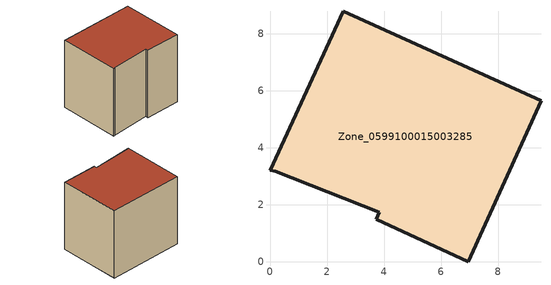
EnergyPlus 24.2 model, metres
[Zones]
Zone_0599100015003285
 floor ground (C_G): 2.58,8.78 9.5,5.64 6.95,0 3.73,1.49 3.83,1.72 0.18,3.17 0,3.21 z0.68
 wall outside (C_F): 9.5,5.64 2.58,8.78 0,3.21 0.18,3.17 3.83,1.72 3.73,1.49 6.95,0 9.5,5.64 z0.68:7.69
 roof outside (C_R): 0.18,3.17 3.83,1.72 3.73,1.49 6.95,0 9.5,5.64 2.58,8.78 0,3.21 z7.69
[BUILDING]
Pand.0599100015003285: North Axis=0; Terrain=City; Loads Convergence Tolerance Value=0.04; Temperature Convergence Tolerance Value=0.4; Solar Distribution=FullExterior; Maximum Number of Warmup Days=25; Minimum Number of Warmup Days=1
[Site:Location]
Rotterdam.The.Hague.AP_ZH_NLD Design_Conditions: Latitude=51.96; Longitude=4.45; Time Zone=1; Elevation=-4.5
[SITE:GROUNDTEMPERATURE:BUILDINGSURFACE]
18, 18, 18, 18, 18, 18, 18, 18, 18, 18, 18, 18
[MATERIAL] Thermal Absorptance=0.9; Solar Absorptance=0.7; Visible Absorptance=0.7
Name | Roughness | Thickness | Conductivity | Density | Specific Heat
G.TC.1946-1964 | MediumSmooth | 0.15 | 1 | 540 | 1210
F.TC.1946-1964 | Rough | 0.3 | 0.857143 | 1920 | 840
R.TC.1946-1964 | MediumRough | 0.2 | 0.235294 | 1500 | 1000
[CONSTRUCTION]
C_G: G.TC.1946-1964
C_F: F.TC.1946-1964
C_R: R.TC.1946-1964
[ZONE]
Zone_0599100015003285: Type=1; Multiplier=1; Ceiling Height=Autocalculate; Volume=Autocalculate; Floor Area=autocalculate; Part of Total Floor Area=Yes
[ZONEINFILTRATION:DESIGNFLOWRATE]
Infil_Zone_0599100015003285: Zone or ZoneList or Space or SpaceList=Zone_0599100015003285; Schedule=AlwaysOn; Design Flow Rate Calculation Method=Flow/Area; Flow Rate per Floor Area=0.003; Constant Term Coefficient=1; Temperature Term Coefficient=0; Velocity Term Coefficient=0; Velocity Squared Term Coefficient=0
[HVACTEMPLATE:ZONE:IDEALLOADSAIRSYSTEM]
Zone_0599100015003285: Maximum Heating Supply Air Temperature=50; Minimum Cooling Supply Air Temperature=13; Maximum Heating Supply Air Humidity Ratio=0.0156; Minimum Cooling Supply Air Humidity Ratio=0.0077; Heating Limit=NoLimit; Cooling Limit=NoLimit; Dehumidification Control Type=ConstantSensibleHeatRatio; Cooling Sensible Heat Ratio=0.7; Dehumidification Setpoint=60; Humidification Control Type=None; Humidification Setpoint=30; Outdoor Air Method=None; Outdoor Air Flow Rate per Person=0.00944; Outdoor Air Flow Rate per Zone Floor Area=0; Outdoor Air Flow Rate per Zone=0; Demand Controlled Ventilation Type=None; Outdoor Air Economizer Type=NoEconomizer; Heat Recovery Type=None; Sensible Heat Recovery Effectiveness=0.7; Latent Heat Recovery Effectiveness=0.65
[ZONECONTROL:THERMOSTAT]
ThermostatControl_Zone_0599100015003285: Zone or ZoneList=Zone_0599100015003285; Control Type Schedule=DualSetpointControlType; Control 1=Thermostat_Zone_0599100015003285; Temperature Difference Between Cutout And Setpoint=0
[THERMOSTATSETPOINT:DUALSETPOINT]
Thermostat_Zone_0599100015003285: Heating Setpoint Temperature Schedule=HeatingSetpoint_Zone_0599100015003285; Cooling Setpoint Temperature Schedule=CoolingSetpoint_Zone_0599100015003285
[SCHEDULE:COMPACT]
HeatingSetpoint_Zone_0599100015003285: Through: 12/31, For: AllDays, Until: 24:00, 21
CoolingSetpoint_Zone_0599100015003285: Through: 12/31, For: AllDays, Until: 24:00, 24
DualSetpointControlType: Through: 12/31, For: AllDays, Until: 24:00, 4
AlwaysOn: Through: 12/31, For: AllDays, Until: 24:00, 1
